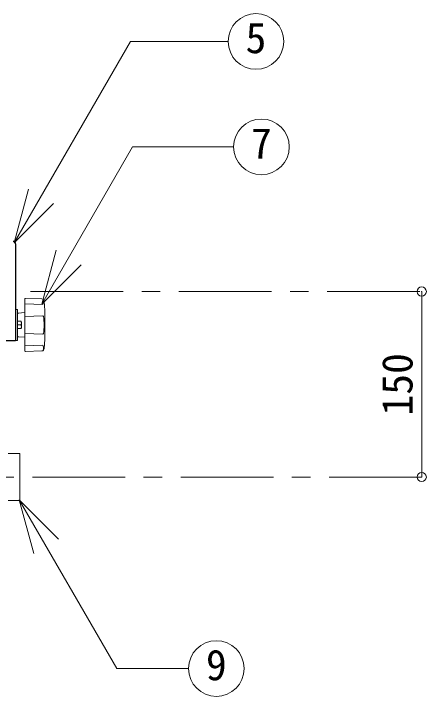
# Model space of a CAD drawing. Units: millimetres at full size, sheet at 1:15; details may follow other scales. Extents: x -3184 to 2891, y -2037 to 2178.
# Drawn here: x -1827 to -1493, y -453 to 100 of the extents above; entities that cross this region are included whole.
import ezdxf
from ezdxf.enums import TextEntityAlignment as Align

# ---------------------------------------------------------------- set-up
doc = ezdxf.new("R2010")
doc.units = ezdxf.units.MM
doc.header["$LTSCALE"] = 15
doc.header["$PDMODE"] = 32
doc.header["$PDSIZE"] = 7.5
doc.linetypes.add('CHAIN1', pattern=[8, 5, -1, 1, -1])
doc.layers.add('0-0', color=7, linetype='Continuous', lineweight=18)
doc.styles.add('ＭＳ ゴシック', font='')
doc.styles.get('ＭＳ ゴシック').set_extended_font_data('MS Gothic')

msp = doc.modelspace()

# ---------------------------------------------------------------- linework, layer by layer
at = {"layer": '0-0'}
for p, q in [((-1826.44, -85.76), (-1732.41, 77.12)), ((-1653.28, 77.12), (-1732.41, 77.12)), ((-1803.98, -135.22), (-1730.61, -8.13)), ((-1730.61, -8.13), (-1648.86, -8.13)), ((-1826.44, -85.76), (-1814.8, -42.3)), ((-1826.44, -85.76), (-1794.62, -53.94)), ((-1803.98, -135.22), (-1792.34, -91.75)), ((-1803.98, -135.22), (-1772.16, -103.4)), ((-1817.7, -173.09), (-1817.7, -131.17)), ((-1817.19, -130.67), (-1804.04, -131.09)), ((-1817.7, -135.2), (-1803.15, -135.68)), ((-1801.72, -140.37), (-1802.11, -132.98)), ((-1823.7, -139.63), (-1825.2, -139.63)), ((-1823.24, -142.59), (-1817.7, -142.13)), ((-1801.7, -163.37), (-1801.7, -140.89)), ((-1817.7, -145.28), (-1803.15, -144.79)), ((-1821.08, -149.13), (-1823.7, -149.13)), ((-1821.08, -152.13), (-1823.7, -152.13)), ((-1820.45, -149.78), (-1820.45, -154.48)), ((-1821.08, -155.13), (-1823.7, -155.13)), ((-1817.7, -158.98), (-1803.15, -159.47)), ((-1823.24, -161.67), (-1817.7, -162.13)), ((-1801.72, -163.89), (-1802.11, -171.28)), ((-1817.7, -169.06), (-1803.15, -168.58)), ((-1817.19, -173.59), (-1804.04, -173.17)), ((-1821.7, -256.13), (-1831.2, -256.13)), ((-1821.7, -294.13), (-1821.7, -256.13)), ((-1821.7, -294.13), (-1831.2, -294.13)), ((-1822.24, -293.47), (-1810.59, -336.94)), ((-1822.24, -293.47), (-1790.42, -325.29)), ((-1822.24, -293.47), (-1743.4, -430.02)), ((-1685.32, -430.02), (-1743.4, -430.02))]:
    msp.add_line(p, q, dxfattribs=at)
at = {"layer": '0-0', "color": 5, "lineweight": 25}
for p in [(-1825.2, -86.63), (-2507.08, -164.63)]:
    msp.add_line(p, (-1825.2, -164.63), dxfattribs=at)
at = {"layer": '0-0', "color": 4, "linetype": 'CHAIN1', "lineweight": 9}
for p, q in [((-1813.2, -125.13), (-1496.7, -125.13)), ((-1496.7, -275.13), (-1896.7, -275.13))]:
    msp.add_line(p, q, dxfattribs=at)
at = {"layer": '0-0', "color": 4, "lineweight": 9}
msp.add_line((-1496.7, -125.13), (-1496.7, -275.13), dxfattribs=at)
at = {"layer": '0-0'}
msp.add_lwpolyline([(-1823.7, -139.63), (-1823.7, -164.63), (-1825.2, -164.63)], dxfattribs=at)
for centre in [(-1630.78, 77.12), (-1626.36, -8.13), (-1662.82, -430.02)]:
    msp.add_circle(centre, 22.5, dxfattribs=at)
at = {"layer": '0-0', "color": 5, "lineweight": 25}
msp.add_arc((-1827.2, -86.63), 2, 0, 90, dxfattribs=at)
at = {"layer": '0-0'}
for centre, radius, start, end in [((-1817.2, -131.17), 0.5, 88.1542, 180), ((-1804.1, -133.09), 2, 3.0191, 88.1542), ((-1804.77, -132.63), 2.07, 3.0276, 38.733), ((-1812.66, -132.71), 9.96, 342.62, 1.0906), ((-1823.2, -143.09), 0.5, 94.7636, 180), ((-1811.7, -140.89), 10, 0, 3.0191), ((-1803.14, -145.29), 0.5, 7.2987, 91.9091), ((-1856.54, -152.13), 54.34, 352.7013, 7.2987), ((-1822.02, -150.66), 1.79, 29.2406, 58.3719), ((-1822.56, -150.63), 2.11, 314.6245, 45.3755), ((-1822.56, -153.63), 2.11, 314.6245, 45.3755), ((-1822.02, -153.6), 1.79, 301.6281, 330.7594), ((-1803.14, -158.97), 0.5, 268.0908, 352.7013), ((-1823.2, -161.17), 0.5, 180, 265.2364), ((-1811.7, -163.37), 10, 356.9809, 0), ((-1812.66, -171.55), 9.96, 358.9094, 17.38), ((-1817.2, -173.09), 0.5, 180, 271.8458), ((-1804.1, -171.17), 2, 271.8458, 356.9809), ((-1804.77, -171.63), 2.07, 321.267, 356.9724)]:
    msp.add_arc(centre, radius, start, end, dxfattribs=at)
at = {"layer": '0-0', "color": 1}
for p in [(-1496.7, -125.13), (-1496.7, -275.13)]:
    msp.add_point(p, dxfattribs=at)

# ---------------------------------------------------------------- texts
at = {"layer": '0-0', "style": 'ＭＳ ゴシック'}
for s, p in [('5', (-1639.22, 60.24)), ('7', (-1634.8, -25.01)), ('9', (-1671.26, -446.89))]:
    msp.add_text(s, height=24.74, dxfattribs=at).set_placement(p, align=Align.BOTTOM_LEFT)
msp.add_text('150', height=24.74, rotation=90, dxfattribs=at).set_placement((-1496.7, -225.44), align=Align.BOTTOM_LEFT)

doc.saveas('drawing.dxf')
